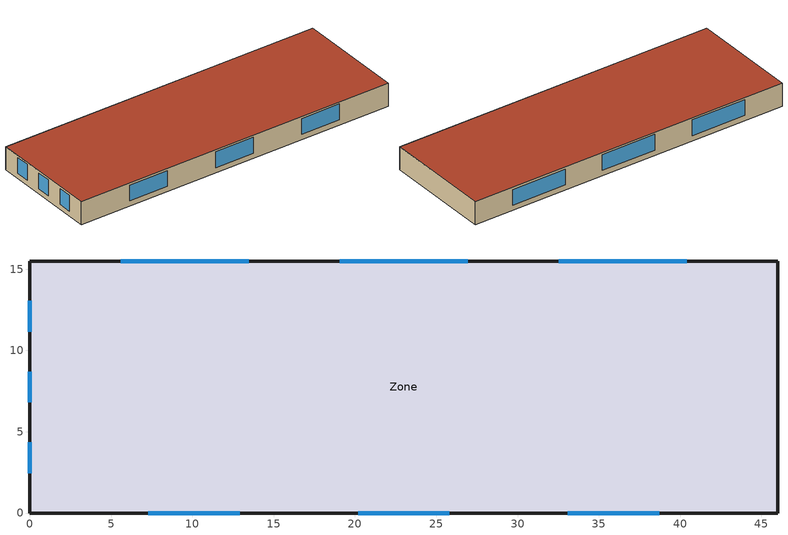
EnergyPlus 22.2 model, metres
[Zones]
Zone
 floor ground (Slab_Cons): 46,0 0,0 0,15.5 46,15.5 z0
 wall outside (ExtWall_Cons): 46,15.5 0,15.5 0,0 46,0 46,15.5 z0:3.3
 window (Win_Cons): 40.4,15.5 32.53,15.5 / 26.94,15.5 19.06,15.5 / 13.47,15.5 5.6,15.5 / 0,13.05 0,11.15 / 0,8.7 0,6.8 / 0,4.35 0,2.45 / 7.28,0 12.91,0 / 20.19,0 25.81,0 / 33.09,0 38.72,0 z0.75:3
 roof outside (Roof_Cons): 46,15.5 0,15.5 0,0 46,0 z3.3
[Building]
TE-test-02: 30, Suburbs, 0.04, 0.4, FullInteriorAndExterior, 25, 6
[Material]
MetalSiding: MediumRough, 0.0015, 44.96, 7688.9, 410, 0.9, 0.7, 0.7
Plywood16: MediumRough, 0.0159, 0.12, 544, 1210, 0.9, 0.7, 0.7
Gypsum13: MediumRough, 0.0127, 0.16, 784.9, 830, 0.9, 0.7, 0.7
Membrane10: MediumRough, 0.0095, 0.16, 1121.3, 1460, 0.9, 0.7, 0.7
Concrete100: MediumRough, 0.1016, 1.311, 2240, 836.8, 0.9, 0.7, 0.7
Carpet: MediumRough, 0.0127, 0.06, 288, 1380, 0.9, 0.7, 0.7
WallIns: MediumRough, 0.04353, 0.049, 265, 836.8, 0.9, 0.7, 0.7
RoofIns: MediumRough, 0.476432, 0.049, 265, 836.8, 0.9, 0.7, 0.7
[Construction]
ExtWall_Cons: MetalSiding, Plywood16, WallIns, Gypsum13
Roof_Cons: Membrane10, RoofIns, Concrete100
Slab_Cons: Concrete100, Carpet
Win_Cons: Glazing
[WindowMaterial:SimpleGlazingSystem]
Glazing: 1.8, 0.27, 0.36
[Zone]
Zone: 0, 0, 0, 0, 1, 1, autocalculate, autocalculate
[People]
Zone_People: Zone, OCC_SCH, Area/Person, , , 18, 0.3, autocalculate, ACTIVITY_SCH
[Lights]
Zone_Lights: Zone, LTG_SCH, Watts/Area, , 11.3, , 0, 0.7, 0.2, 1
[ElectricEquipment]
Zone_Equip: Zone, EQP_SCH, Watts/Area, , 12.8, , 0, 0.5, 0
[ZoneInfiltration:DesignFlowRate]
Zone_Infil: Zone, ALWAYS_ON, AirChanges/Hour, , , , 0.25, 1, 0, 0, 0
[HVACTemplate:Thermostat]
Tstat: HTGSETP_SCH, , CLGSETP_SCH
[HVACTemplate:Zone:IdealLoadsAirSystem]
Zone: Tstat
[Schedule:Compact]
ALWAYS_ON: Fraction, Through: 12/31, For: AllDays, Until: 24:00, 1
OCC_SCH: Fraction, Through: 12/31, For: Weekdays SummerDesignDay WinterDesignDay, Until: 07:00, 0, Until: 19:00, 1, Until: 24:00, 0, For: Saturday, Until: 08:00, 0, Until: 13:00, 1, Until: 24:00, 0, For: AllOtherDays, Until: 24:00, 0
LTG_SCH: Fraction, Through: 12/31, For: Weekdays SummerDesignDay WinterDesignDay, Until: 07:00, 0.1, Until: 19:00, 0.95, Until: 24:00, 0.1, For: Saturday, Until: 08:00, 0.1, Until: 13:00, 0.95, Until: 24:00, 0.1, For: AllOtherDays, Until: 24:00, 0.1
EQP_SCH: Fraction, Through: 12/31, For: Weekdays SummerDesignDay WinterDesignDay, Until: 07:00, 0.5, Until: 19:00, 0.9, Until: 24:00, 0.5, For: Saturday, Until: 08:00, 0.5, Until: 13:00, 0.9, Until: 24:00, 0.5, For: AllOtherDays, Until: 24:00, 0.5
HTGSETP_SCH: Temperature, Through: 12/31, For: Weekdays SummerDesignDay WinterDesignDay, Until: 07:00, 15, Until: 19:00, 20, Until: 24:00, 15, For: Saturday, Until: 08:00, 15, Until: 13:00, 20, Until: 24:00, 15, For: AllOtherDays, Until: 24:00, 15
CLGSETP_SCH: Temperature, Through: 12/31, For: Weekdays SummerDesignDay WinterDesignDay, Until: 07:00, 28, Until: 19:00, 23.5, Until: 24:00, 28, For: Saturday, Until: 08:00, 28, Until: 13:00, 23.5, Until: 24:00, 28, For: AllOtherDays, Until: 24:00, 28
ACTIVITY_SCH: Any, Through: 12/31, For: AllDays, Until: 24:00, 120
